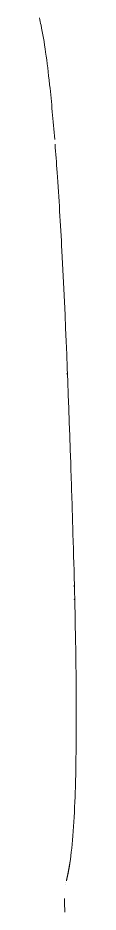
# Model space of a CAD drawing. Extents: x -1073 to 35213, y -1180 to 6950.
# Drawn here: x 19130.2 to 19133.3, y 768.4 to 840.7 of the extents above; entities that cross this region are included whole.
import ezdxf

# ---------------------------------------------------------------- set-up
doc = ezdxf.new("R2010")
doc.units = 0
doc.header["$LTSCALE"] = 25
doc.layers.get('0').update_dxf_attribs({"color": 9, "lineweight": 9})
doc.layers.add('04', color=9, linetype='Continuous', lineweight=9)

# ---------------------------------------------------------------- blocks, each defined once
blk = doc.blocks.new('p-araba-polo')
for points, degree, knots in [([(0.47583, -0.79409), (0.4779, -0.79457), (0.49312, -0.79782), (0.51065, -0.80027), (0.52973, -0.80233)], 3, [0, 0, 0, 0, 0.124213, 1, 1, 1, 1]), ([(0.578, -0.80673), (0.58519, -0.8073), (0.61362, -0.8094), (0.69432, -0.81421), (0.7938, -0.81809), (0.90223, -0.82161), (0.98685, -0.82378), (1.04856, -0.82413), (1.08081, -0.82358)], 3, [0, 0, 0, 0, 0.049552, 0.182368, 0.511137, 0.607099, 0.78604, 1, 1, 1, 1]), ([(0.58935, -0.80737), (0.58935, -0.80737), (0.58935, -0.80737), (0.58935, -0.80737), (0.58935, -0.80737), (0.58935, -0.80737), (0.58935, -0.80737), (0.58935, -0.80737), (0.58935, -0.80737), (0.58935, -0.80737), (0.58935, -0.80737), (0.58935, -0.80737), (0.58935, -0.80737), (0.58935, -0.80737), (0.58935, -0.80737)], 7, [0, 0, 0, 0, 0, 0, 0, 0, 1, 1, 1, 1, 1, 1, 1, 1, 1, 1, 1, 1, 1, 1, 1]), ([(1.1747, -0.81514), (1.1747, -0.81514), (1.1747, -0.81514), (1.1747, -0.81514), (1.1747, -0.81514), (1.1747, -0.81514), (1.1747, -0.81514), (1.1747, -0.81514), (1.1747, -0.81514), (1.1747, -0.81514), (1.1747, -0.81514)], 5, [0, 0, 0, 0, 0, 0, 1, 1, 1, 1, 1, 1.000001, 1.000001, 1.000001, 1.000001, 1.000001, 1.000001]), ([(1.1747, -0.81514), (1.1747, -0.81514), (1.1747, -0.81514), (1.1747, -0.81514), (1.1747, -0.81514), (1.1747, -0.81514), (1.1747, -0.81514)], 3, [0, 0, 0, 0, 1, 1, 1, 1.000001, 1.000001, 1.000001, 1.000001]), ([(1.17664, -0.81502), (1.17664, -0.81502), (1.17664, -0.81502), (1.17664, -0.81502), (1.17664, -0.81502), (1.17664, -0.81502), (1.17664, -0.81502)], 3, [0, 0, 0, 0, 1, 1, 1, 1, 1, 1, 1]), ([(1.19105, -0.81438), (1.19085, -0.81438), (1.18972, -0.81438), (1.18623, -0.81435), (1.18959, -0.81439), (1.19519, -0.8145), (1.19856, -0.81458)], 3, [0, 0, 0, 0, 0.113468, 0.583142, 0.713373, 1, 1, 1, 1]), ([(1.1685, -0.81701), (1.16731, -0.81726), (1.16447, -0.81782), (1.16136, -0.81833), (1.15959, -0.81861)], 3, [0, 0, 0, 0, 0.431347, 1, 1, 1, 1])]:
    blk.add_open_spline(points, degree=degree, knots=knots)
for points, degree in [([(0.5299, -0.80235), (0.54435, -0.80389), (0.55877, -0.80519), (0.57406, -0.80642)], 3), ([(0.76384, -0.81638), (0.76375, -0.81635), (0.76366, -0.81632), (0.76358, -0.81623), (0.76349, -0.81608), (0.76341, -0.81593)], 5), ([(0.76384, -0.81638), (0.76375, -0.81635), (0.76366, -0.81632), (0.76358, -0.81623), (0.76349, -0.81608), (0.76341, -0.81593)], 5), ([(1.15959, -0.81861), (1.16231, -0.81814), (1.16503, -0.81763), (1.16774, -0.8171), (1.17045, -0.81655), (1.17316, -0.81597)], 5), ([(1.1778, -0.81496), (1.1778, -0.81496), (1.1778, -0.81496), (1.1778, -0.81496), (1.1778, -0.81496), (1.1778, -0.81496), (1.1778, -0.81496)], 6), ([(1.1778, -0.81496), (1.1778, -0.81496), (1.1778, -0.81496), (1.1778, -0.81496), (1.1778, -0.81496), (1.1778, -0.81496)], 5), ([(0.93568, -0.82219), (0.93523, -0.82218), (0.93478, -0.82216), (0.93433, -0.82215)], 3), ([(0.94535, -0.82242), (0.94554, -0.82241), (0.94573, -0.82239), (0.94592, -0.82233), (0.94611, -0.82222), (0.9463, -0.82211)], 5), ([(0.94535, -0.82242), (0.94554, -0.82241), (0.94573, -0.82239), (0.94592, -0.82233), (0.94611, -0.82222), (0.9463, -0.82211)], 5), ([(1.08105, -0.82358), (1.08806, -0.82346), (1.09456, -0.8233), (1.10093, -0.8231)], 3), ([(1.10043, -0.82311), (1.10088, -0.8231), (1.10132, -0.8231), (1.10177, -0.82306), (1.10221, -0.82298), (1.10265, -0.82291)], 5), ([(1.10265, -0.82291), (1.10221, -0.82298), (1.10177, -0.82306), (1.10132, -0.82309), (1.10088, -0.8231), (1.10043, -0.82311)], 5), ([(1.10043, -0.82311), (1.10078, -0.82309), (1.10112, -0.82308), (1.10146, -0.82307)], 3), ([(1.10139, -0.82308), (1.10125, -0.82308), (1.10111, -0.82308), (1.10098, -0.82309), (1.10084, -0.82309), (1.1007, -0.8231), (1.10057, -0.8231), (1.10043, -0.82311)], 7), ([(1.10094, -0.8231), (1.12425, -0.82235), (1.14427, -0.82098), (1.15894, -0.81873)], 3), ([(1.15959, -0.81861), (1.15933, -0.81866), (1.15906, -0.81871), (1.15879, -0.81875), (1.15852, -0.81879), (1.15825, -0.81881)], 5), ([(1.15959, -0.81861), (1.15933, -0.81866), (1.15906, -0.81871), (1.15879, -0.81875), (1.15852, -0.81879), (1.15825, -0.81881)], 5), ([(1.15894, -0.81873), (1.16238, -0.8182), (1.16554, -0.81764), (1.16859, -0.817)], 3), ([(1.16863, -0.81698), (1.16696, -0.81733), (1.16522, -0.81767), (1.16341, -0.818), (1.16154, -0.81831), (1.15959, -0.81861)], 5)]:
    blk.add_open_spline(points, degree=degree)

msp = doc.modelspace()

# ---------------------------------------------------------------- block references
at = {"layer": '04', "xscale": -100, "yscale": 100, "zscale": 100, "rotation": 90}
msp.add_blockref('p-araba-polo', (19050.838, 888.268), dxfattribs=at)

doc.saveas('drawing.dxf')
